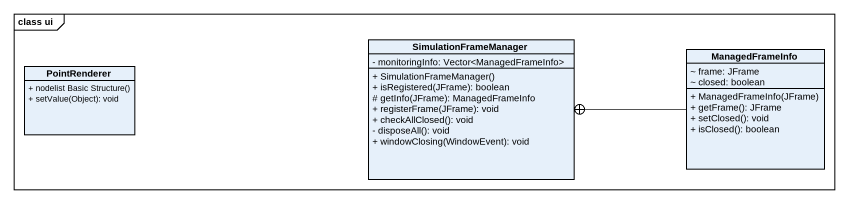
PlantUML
@startuml
mainframe class ui
hide circle
hide empty members
skinparam classAttributeIconSize 0
class PointRenderer {
  + nodelist Basic Structure()
  + setValue(Object): void
}
class SimulationFrameManager {
  - monitoringInfo: Vector<ManagedFrameInfo>
  + SimulationFrameManager()
  + isRegistered(JFrame): boolean
  # getInfo(JFrame): ManagedFrameInfo
  + registerFrame(JFrame): void
  + checkAllClosed(): void
  - disposeAll(): void
  + windowClosing(WindowEvent): void
}
class ManagedFrameInfo {
  ~ frame: JFrame
  ~ closed: boolean
  + ManagedFrameInfo(JFrame)
  + getFrame(): JFrame
  + setClosed(): void
  + isClosed(): boolean
}
ManagedFrameInfo -left-+ SimulationFrameManager
@enduml
